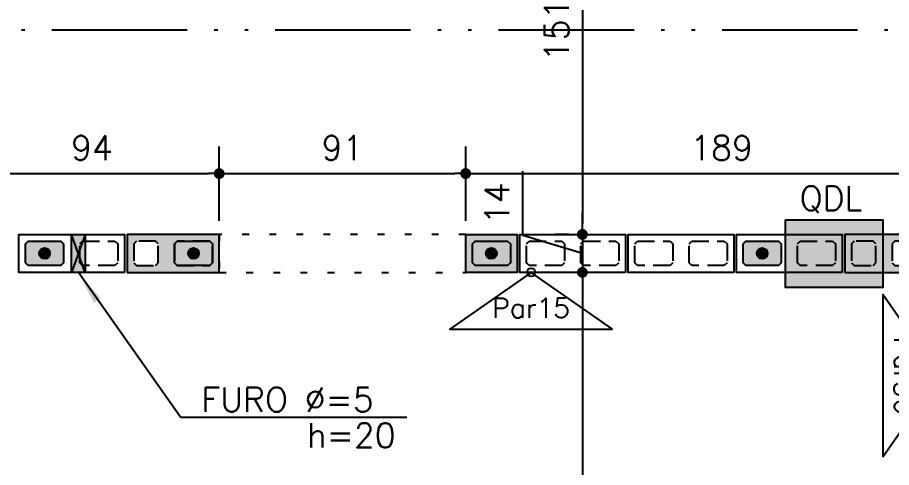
# Model space of a CAD drawing. Extents: x -14651 to 3487, y -4567 to -809.
# Drawn here: x 1484 to 1806.8, y -1750.6 to -1584.5 of the extents above; entities that cross this region are included whole.
import ezdxf
from ezdxf.enums import TextEntityAlignment as Align

# ---------------------------------------------------------------- set-up
doc = ezdxf.new("R2010")
doc.units = 0
doc.header["$LTSCALE"] = 25
for name, pattern in [('DASHED2', [0.375, 0.25, -0.125]), ('ESTILO_TQS_0002', [0.4, 0.1, -0.3]), ('ESTILO_TQS_0004', [3.3, 2, -0.4, 0.05, -0.4, 0.05, -0.4])]:
    doc.linetypes.add(name, pattern=pattern)
for name, color, linetype in [('213', 252, 'Continuous'), ('241', 2, 'Continuous'), ('247', 50, 'Continuous'), ('248', 100, 'Continuous'), ('ABERTURAS', 53, 'Continuous'), ('Arranque', 14, 'Continuous'), ('COTA', 1, 'Continuous'), ('EIXOS', 1, 'ESTILO_TQS_0004'), ('FERRO', 5, 'Continuous'), ('H2', 252, 'Continuous'), ('Linha_fina', 1, 'Continuous'), ('Pena_2', 2, 'Continuous'), ('PORTA', 3, 'ESTILO_TQS_0002'), ('T1', 2, 'Continuous'), ('TJANELA', 2, 'Continuous'), ('VIGA', 3, 'Continuous')]:
    doc.layers.add(name, color=color, linetype=linetype)
doc.styles.add('COTA', font='romans.shx')
doc.styles.add('Texto1', font='romans.shx', dxfattribs={"height": 9})
doc.dimstyles.new('forma', dxfattribs={"dimscale": 5, "dimtxt": 1.8, "dimasz": 0.8, "dimexe": 2, "dimexo": 1, "dimgap": 1, "dimtad": 1, "dimdec": 1, "dimzin": 9, "dimtxsty": 'COTA', "dimblk1": 'DOT', "dimblk2": 'DOT', "dimsah": 1, "dimcen": 0, "dimdle": 1, "dimclrd": 256, "dimclre": 256, "dimclrt": 2, "dimadec": 0, "dimazin": 0, "dimtfac": 1, "dimtdec": 0, "dimtmove": 0, "dimatfit": 3, "dimfxl": 1, "dimtolj": 1, "dimtzin": 0, "dimarcsym": 0})

# ---------------------------------------------------------------- blocks, each defined once
blk = doc.blocks.new('P3515')
at = {"layer": '248'}
h = blk.add_hatch(color=100, dxfattribs=at)
h.paths.add_polyline_path([(17, 7), (-17, 7), (-17, -7), (17, -7)])
h.paths.add_polyline_path([(-5.5, -3.5), (-6.5, -4.5), (-13.5, -4.5), (-14.5, -3.5), (-14.5, 3.5), (-13.5, 4.5), (-6.5, 4.5), (-5.5, 3.5)], flags=16)
h.paths.add_polyline_path([(0.5, 3.5), (1.5, 4.5), (13.5, 4.5), (14.5, 3.5), (14.5, -3.5), (13.5, -4.5), (1.5, -4.5), (0.5, -3.5)], flags=16)
blk.add_lwpolyline([(-17, -7), (17, -7), (17, 7), (-17, 7), (-17, -7)])
at = {"color": 1, "linetype": 'DASHED2'}
for points in [[(-14.5, -3.5), (-13.5, -4.5), (-6.5, -4.5), (-5.5, -3.5), (-5.5, 3.5), (-6.5, 4.5), (-13.5, 4.5), (-14.5, 3.5), (-14.5, -3.5)], [(0.5, -3.5), (1.5, -4.5), (13.5, -4.5), (14.5, -3.5), (14.5, 3.5), (13.5, 4.5), (1.5, 4.5), (0.5, 3.5), (0.5, -3.5)]]:
    blk.add_lwpolyline(points, dxfattribs=at)
blk = doc.blocks.new('P4015', base_point=(5842102.11612, -8124149.02973))
blk.add_lwpolyline([(5842082.61612, -8124156.02973), (5842121.61612, -8124156.02973), (5842121.61612, -8124142.02973), (5842082.61612, -8124142.02973), (5842082.61612, -8124156.02973)])
at = {"color": 1, "linetype": 'DASHED2'}
for points in [[(5842085.11612, -8124152.52973), (5842086.11612, -8124153.52973), (5842098.11612, -8124153.52973), (5842099.11612, -8124152.52973), (5842099.11612, -8124145.52973), (5842098.11612, -8124144.52973), (5842086.11612, -8124144.52973), (5842085.11612, -8124145.52973), (5842085.11612, -8124152.52973)], [(5842105.11612, -8124152.52973), (5842106.11612, -8124153.52973), (5842118.11612, -8124153.52973), (5842119.11612, -8124152.52973), (5842119.11612, -8124145.52973), (5842118.11612, -8124144.52973), (5842106.11612, -8124144.52973), (5842105.11612, -8124145.52973), (5842105.11612, -8124152.52973)]]:
    blk.add_lwpolyline(points, dxfattribs=at)
blk = doc.blocks.new('P2015')
at = {"layer": '247'}
h = blk.add_hatch(color=50, dxfattribs=at)
h.paths.add_polyline_path([(9.5, 7), (-9.5, 7), (-9.5, -7), (9.5, -7)])
h.paths.add_polyline_path([(6, -4.5), (-6, -4.5), (-7, -3.5), (-7, 3.5), (-6, 4.5), (6, 4.5), (7, 3.5), (7, -3.5)], flags=16)
blk.add_lwpolyline([(-9.5, -7), (9.5, -7), (9.5, 7), (-9.5, 7), (-9.5, -7)])
at = {"color": 1, "linetype": 'DASHED2'}
blk.add_lwpolyline([(-7, -3.5), (-6, -4.5), (6, -4.5), (7, -3.5), (7, 3.5), (6, 4.5), (-6, 4.5), (-7, 3.5), (-7, -3.5)], dxfattribs=at)
blk = doc.blocks.new('GR-1409')
at = {"layer": '213'}
h = blk.add_hatch(color=256, dxfattribs=at)
h.paths.add_polyline_path([(-6, 4.5), (-7, 3.5), (-7, -3.5), (-6, -4.5), (6, -4.5), (7, -3.5), (7, 3.5), (6, 4.5)])
h.paths.add_polyline_path([(-2, 0, 1), (2, 0, 1)], flags=16)
at = {"layer": 'Arranque'}
blk.add_hatch(color=256, dxfattribs=at).paths.add_polyline_path([(-2, 0, 1), (2, 0, 1)])
at = {"layer": '213'}
blk.add_lwpolyline([(-7, 3.5), (-6, 4.5), (6, 4.5), (7, 3.5), (7, -3.5), (6, -4.5), (-6, -4.5), (-7, -3.5), (-7, 3.5)], dxfattribs=at)
at = {"layer": 'FERRO', "linetype": 'Continuous'}
blk.add_circle((0, 0), 2, dxfattribs=at)
blk = doc.blocks.new('_Dot')
at = {"color": 0, "linetype": 'ByBlock', "lineweight": -2}
blk.add_line((-0.5, 0), (-1, 0), dxfattribs=at)
at = {"color": 0, "linetype": 'ByBlock', "const_width": 0.5}
blk.add_lwpolyline([(-0.25, 0, 1), (0.25, 0, 1)], format="xyb", close=True, dxfattribs=at)
blk = doc.blocks.new('*D182')
at = {"layer": 'COTA', "lineweight": -2, "transparency": 16777216}
for p, q in [((1687.61, -1513.6), (1682.61, -1513.6)), ((1692.61, -1517.6), (1692.61, -1660.6)), ((1687.61, -1664.6), (1682.61, -1664.6))]:
    blk.add_line(p, q, dxfattribs=at)
at = {"layer": 'Defpoints', "color": 0, "transparency": 16777216}
for p in [(1692.61, -1513.6), (1692.61, -1664.6), (1692.61, -1664.6)]:
    blk.add_point(p, dxfattribs=at)
at = {"layer": 'COTA', "lineweight": -2, "transparency": 16777216, "xscale": 4, "yscale": 4, "zscale": 4}
for p, rotation in [((1692.61, -1513.6), 90), ((1692.61, -1664.6), 270)]:
    blk.add_blockref('_Dot', p, dxfattribs=dict(at, rotation=rotation))
at = {"layer": 'COTA', "color": 2, "transparency": 16777216, "insert": (1683.11, -1589.1), "char_height": 9, "attachment_point": 5, "rotation": 90, "style": 'COTA'}
blk.add_mtext('\\A1;151 ', dxfattribs=at)
blk = doc.blocks.new('*D183')
at = {"layer": 'COTA', "lineweight": -2, "transparency": 16777216}
for p, q in [((1670.61, -1665), (1670.61, -1641.28)), ((1692.61, -1660.6), (1692.61, -1656.6)), ((1692.61, -1671.6), (1670.61, -1665)), ((1687.61, -1664.6), (1682.61, -1664.6)), ((1692.61, -1664.6), (1692.61, -1678.6)), ((1692.61, -1664.6), (1692.61, -1678.6)), ((1687.61, -1678.6), (1682.61, -1678.6)), ((1692.61, -1682.6), (1692.61, -1686.6))]:
    blk.add_line(p, q, dxfattribs=at)
at = {"layer": 'Defpoints', "color": 0, "transparency": 16777216}
for p in [(1692.61, -1664.6), (1692.61, -1678.6), (1692.61, -1678.6)]:
    blk.add_point(p, dxfattribs=at)
at = {"layer": 'COTA', "lineweight": -2, "transparency": 16777216, "xscale": 4, "yscale": 4, "zscale": 4}
for p, rotation in [((1692.61, -1664.6), 270), ((1692.61, -1678.6), 90)]:
    blk.add_blockref('_Dot', p, dxfattribs=dict(at, rotation=rotation))
at = {"layer": 'COTA', "color": 2, "transparency": 16777216, "insert": (1661.11, -1653.14), "char_height": 9, "attachment_point": 5, "rotation": 90, "style": 'COTA'}
blk.add_mtext('\\A1;14 ', dxfattribs=at)
blk = doc.blocks.new('*D184')
at = {"layer": 'COTA', "lineweight": -2, "transparency": 16777216}
for p, q in [((1687.61, -1678.6), (1682.61, -1678.6)), ((1692.61, -1682.6), (1692.61, -2145.6)), ((1687.61, -2149.6), (1682.61, -2149.6))]:
    blk.add_line(p, q, dxfattribs=at)
at = {"layer": 'Defpoints', "color": 0, "transparency": 16777216}
for p in [(1692.61, -1678.6), (1692.61, -2149.6), (1692.61, -2149.6)]:
    blk.add_point(p, dxfattribs=at)
at = {"layer": 'COTA', "lineweight": -2, "transparency": 16777216, "xscale": 4, "yscale": 4, "zscale": 4}
for p, rotation in [((1692.61, -1678.6), 90), ((1692.61, -2149.6), 270)]:
    blk.add_blockref('_Dot', p, dxfattribs=dict(at, rotation=rotation))
at = {"layer": 'COTA', "color": 2, "transparency": 16777216, "insert": (1683.11, -1914.1), "char_height": 9, "attachment_point": 5, "rotation": 90, "style": 'COTA'}
blk.add_mtext('\\A1;471 ', dxfattribs=at)
blk = doc.blocks.new('_IDNPAR_2')
at = {"color": 3}
blk.add_lwpolyline([(1, -0.7), (0, 0), (-1, -0.7)], close=True, dxfattribs=at)
blk.add_circle((0, 0), 0.05, dxfattribs=at)
at = {"layer": '247', "color": 2, "style": 'COTA', "flags": 8}
blk.add_attdef('ID', text='', height=0.24, dxfattribs=at).set_placement((0, -0.438), align=Align.MIDDLE_CENTER)
blk = doc.blocks.new('*D245')
at = {"layer": 'COTA', "lineweight": -2, "transparency": 16777216}
for p, q in [((1464.52, -1659.6), (1464.52, -1632.13)), ((1558.52, -1659.6), (1558.52, -1632.13)), ((1468.52, -1642.13), (1554.52, -1642.13))]:
    blk.add_line(p, q, dxfattribs=at)
at = {"layer": 'Defpoints', "color": 0, "transparency": 16777216}
for p in [(1558.52, -1642.13), (1464.52, -1664.6), (1558.52, -1664.6)]:
    blk.add_point(p, dxfattribs=at)
at = {"layer": 'COTA', "lineweight": -2, "transparency": 16777216, "xscale": 4, "yscale": 4, "zscale": 4, "rotation": 180}
blk.add_blockref('_Dot', (1464.52, -1642.13), dxfattribs=at)
at = {"layer": 'COTA', "lineweight": -2, "transparency": 16777216, "xscale": 4, "yscale": 4, "zscale": 4}
blk.add_blockref('_Dot', (1558.52, -1642.13), dxfattribs=at)
at = {"layer": 'COTA', "color": 2, "transparency": 16777216, "insert": (1511.52, -1632.63), "char_height": 9, "attachment_point": 5, "style": 'COTA'}
blk.add_mtext('\\A1;94 ', dxfattribs=at)
blk = doc.blocks.new('*D246')
at = {"layer": 'COTA', "lineweight": -2, "transparency": 16777216}
for p, q in [((1558.52, -1659.6), (1558.52, -1632.13)), ((1649.52, -1659.6), (1649.52, -1632.13)), ((1562.52, -1642.13), (1645.52, -1642.13))]:
    blk.add_line(p, q, dxfattribs=at)
at = {"layer": 'Defpoints', "color": 0, "transparency": 16777216}
for p in [(1649.52, -1642.13), (1558.52, -1664.6), (1649.52, -1664.6)]:
    blk.add_point(p, dxfattribs=at)
at = {"layer": 'COTA', "lineweight": -2, "transparency": 16777216, "xscale": 4, "yscale": 4, "zscale": 4, "rotation": 180}
blk.add_blockref('_Dot', (1558.52, -1642.13), dxfattribs=at)
at = {"layer": 'COTA', "lineweight": -2, "transparency": 16777216, "xscale": 4, "yscale": 4, "zscale": 4}
blk.add_blockref('_Dot', (1649.52, -1642.13), dxfattribs=at)
at = {"layer": 'COTA', "color": 2, "transparency": 16777216, "insert": (1604.02, -1632.63), "char_height": 9, "attachment_point": 5, "style": 'COTA'}
blk.add_mtext('\\A1;91 ', dxfattribs=at)
blk = doc.blocks.new('*D247')
at = {"layer": 'COTA', "lineweight": -2, "transparency": 16777216}
for p, q in [((1649.52, -1659.6), (1649.52, -1632.13)), ((1838.52, -1659.6), (1838.52, -1632.13)), ((1653.52, -1642.13), (1834.52, -1642.13))]:
    blk.add_line(p, q, dxfattribs=at)
at = {"layer": 'Defpoints', "color": 0, "transparency": 16777216}
for p in [(1838.52, -1642.13), (1649.52, -1664.6), (1838.52, -1664.6)]:
    blk.add_point(p, dxfattribs=at)
at = {"layer": 'COTA', "lineweight": -2, "transparency": 16777216, "xscale": 4, "yscale": 4, "zscale": 4, "rotation": 180}
blk.add_blockref('_Dot', (1649.52, -1642.13), dxfattribs=at)
at = {"layer": 'COTA', "lineweight": -2, "transparency": 16777216, "xscale": 4, "yscale": 4, "zscale": 4}
blk.add_blockref('_Dot', (1838.52, -1642.13), dxfattribs=at)
at = {"layer": 'COTA', "color": 2, "transparency": 16777216, "insert": (1744.02, -1632.63), "char_height": 9, "attachment_point": 5, "style": 'COTA'}
blk.add_mtext('\\A1;189 ', dxfattribs=at)
blk = doc.blocks.new('ss')
at = {"layer": 'Linha_fina'}
blk.add_solid([(0, 0), (-2.501, -0.287), (-2.499, 0.296)], dxfattribs=at)

msp = doc.modelspace()

# ---------------------------------------------------------------- hatches: boundary and pattern name
at = {"layer": 'ABERTURAS', "transparency": 33554457}
msp.add_hatch(color=256, dxfattribs=at).paths.add_polyline_path([(1767.56, -1659.16), (1803.56, -1659.16), (1803.56, -1684.16), (1767.56, -1684.16)])
at = {"layer": 'H2'}
for points in [[(1509.02, -1664.6), (1504.02, -1664.6), (1506.51, -1671.61)], [(1506.51, -1671.61), (1504.02, -1664.6), (1504.02, -1678.6)], [(1509.02, -1664.6), (1506.51, -1671.61), (1509.02, -1678.64)], [(1506.51, -1671.61), (1504.02, -1678.6), (1504.02, -1678.64), (1509.02, -1678.64)], [(1509.02, -1678.64), (1506.51, -1671.61), (1504.02, -1678.6), (1504.02, -1678.64)]]:
    msp.add_hatch(color=256, dxfattribs=at).paths.add_polyline_path(points)

# ---------------------------------------------------------------- linework, layer by layer
at = {"layer": 'ABERTURAS'}
msp.add_lwpolyline([(1767.56, -1659.16), (1803.56, -1659.16), (1803.56, -1684.16), (1767.56, -1684.16)], close=True, dxfattribs=at)
at = {"layer": 'EIXOS'}
msp.add_line((11.7, -1589.1), (3391.36, -1589.1), dxfattribs=at)
at = {"layer": 'Linha_fina'}
for q in [(1506.52, -1678.64), (1627.75, -1732.05)]:
    msp.add_line((1544.19, -1732.05), q, dxfattribs=at)
at = {"layer": 'Pena_2', "ltscale": 0.5}
msp.add_lwpolyline([(1504.02, -1664.6), (1509.02, -1664.6), (1509.02, -1678.64), (1504.02, -1678.64)], close=True, dxfattribs=at)
at = {"layer": 'PORTA'}
msp.add_lwpolyline([(1558.52, -1678.6), (1649.52, -1678.6), (1649.52, -1664.6), (1558.52, -1664.6)], close=True, dxfattribs=at)
at = {"layer": 'VIGA', "ltscale": 0.5}
for p, q in [((1509.02, -1664.6), (1504.02, -1678.6)), ((1509.02, -1678.64), (1504.02, -1664.6))]:
    msp.add_line(p, q, dxfattribs=at)

# ---------------------------------------------------------------- block references
for p in [(1494.02, -1671.6), (1549.02, -1671.6), (1659.02, -1671.6), (1759.02, -1671.6)]:
    msp.add_blockref('GR-1409', p)
at = {"layer": '241', "xscale": -1}
for p in [(1504.02, -1671.6), (1689.02, -1671.6), (1729.02, -1671.6), (1769.02, -1671.6)]:
    msp.add_blockref('P4015', p, dxfattribs=at)
at = {"layer": '241'}
for p in [(1541.52, -1671.6), (1806.52, -1671.6)]:
    msp.add_blockref('P3515', p, dxfattribs=at)
at = {"layer": '241', "xscale": -1, "rotation": 180}
msp.add_blockref('P2015', (1659.02, -1671.6), dxfattribs=at)
at = {"layer": '247', "linetype": 'Continuous', "xscale": 30, "yscale": 30, "zscale": 30}
msp.add_blockref('_IDNPAR_2', (1673.69, -1678.6), dxfattribs=at).add_auto_attribs({'ID': 'Par15'})
at = {"layer": '247', "linetype": 'Continuous', "xscale": 30, "yscale": 30, "zscale": 30, "rotation": 270}
msp.add_blockref('_IDNPAR_2', (1824.52, -1716.75), dxfattribs=at).add_auto_attribs({'ID': 'Par36'})
at = {"layer": 'COTA', "xscale": -4.999999999999998, "yscale": 4.999999999999998, "zscale": 4.999999999999998, "rotation": 303.6559025255237}
msp.add_blockref('ss', (1506.52, -1678.64), dxfattribs=at)

# ---------------------------------------------------------------- texts
at = {"layer": 'T1', "style": 'Texto1'}
for s, p in [('FURO Ø=5', (1551.92, -1730.05)), ('h=20', (1590.88, -1743.26))]:
    msp.add_text(s, height=9, dxfattribs=at).set_placement(p)
at = {"layer": 'TJANELA', "style": 'Texto1'}
msp.add_text('QDL', height=9, dxfattribs=at).set_placement((1784.4, -1655.72), align=Align.CENTER)

# ---------------------------------------------------------------- dimensions: what is measured, and where the dimension line sits
at = {"layer": 'COTA'}
for base, p1, p2, picture, middle in [((1692.61, -1664.6), (1692.61, -1513.6), (1692.61, -1664.6), '*D182', (1683.11, -1589.1)), ((1692.61, -1678.6), (1692.61, -1664.6), (1692.61, -1678.6), '*D183', (1661.11, -1660)), ((1692.61, -2149.6), (1692.61, -1678.6), (1692.61, -2149.6), '*D184', (1683.11, -1914.1))]:
    dim = msp.add_linear_dim(base=base, p1=p1, p2=p2, angle=90, dimstyle='forma', override={"dimpost": ' ', "dimtmove": 1}, dxfattribs=at)
    dim.commit()
    dim.dimension.update_dxf_attribs({"geometry": picture, "text_midpoint": middle})
for base, p1, p2, picture, middle in [((1558.52, -1642.13), (1464.52, -1664.6), (1558.52, -1664.6), '*D245', (1511.52, -1632.63)), ((1649.52, -1642.13), (1558.52, -1664.6), (1649.52, -1664.6), '*D246', (1604.02, -1632.63)), ((1838.52, -1642.13), (1649.52, -1664.6), (1838.52, -1664.6), '*D247', (1744.02, -1632.63))]:
    dim = msp.add_linear_dim(base=base, p1=p1, p2=p2, dimstyle='forma', override={"dimpost": ' ', "dimtmove": 1}, dxfattribs=at)
    dim.commit()
    dim.dimension.update_dxf_attribs({"geometry": picture, "text_midpoint": middle})

doc.saveas('drawing.dxf')
